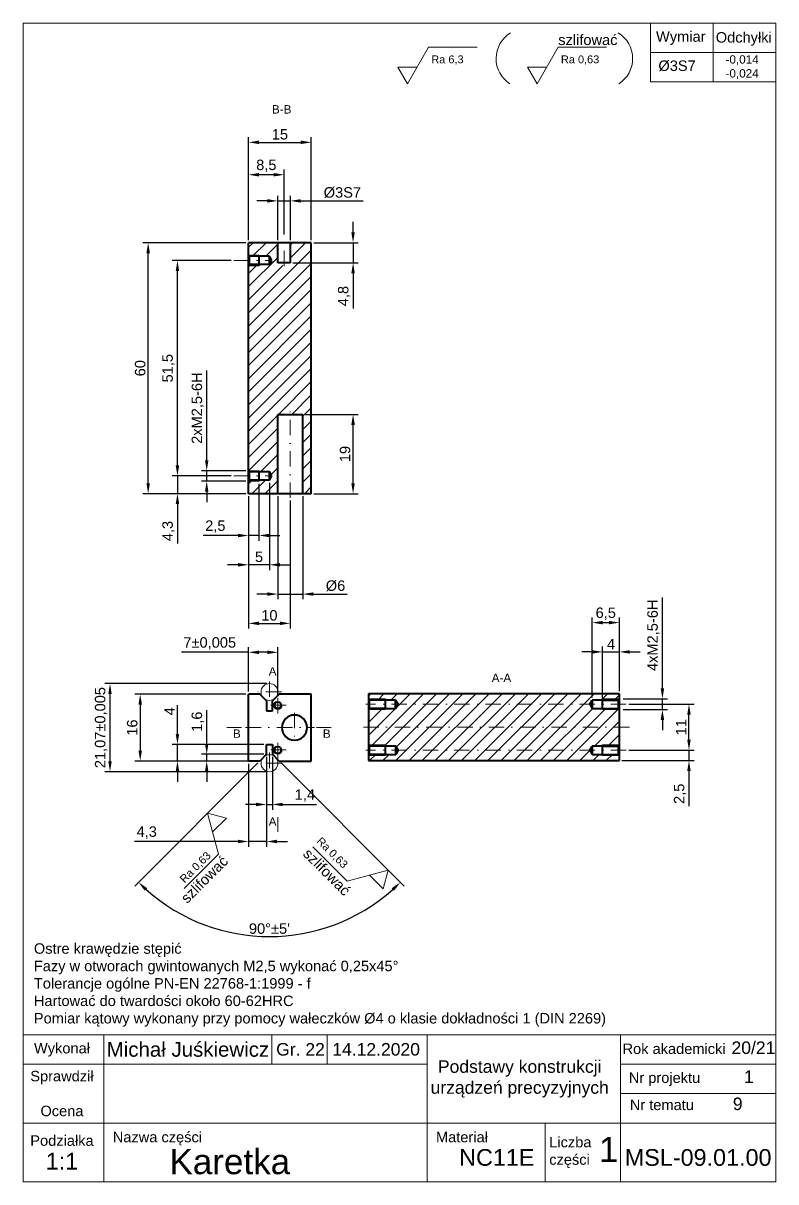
# Model space of a CAD drawing. Header units: millimetres. Extents: x -515 to 1270, y -828 to 914.
# Drawn here: x 290 to 470, y 306.7 to 583.7 of the extents above; entities that cross this region are included whole.
import ezdxf

# ---------------------------------------------------------------- set-up
doc = ezdxf.new("R2010")
doc.units = ezdxf.units.MM
doc.header["$LTSCALE"] = 3
doc.linetypes.add('DASHDOT', pattern=[2.4649, 1.23245, -0.616225, 0, -0.616225])
for name, color, linetype, lineweight in [('cienkie', 7, 'Continuous', 9), ('gwint', 212, 'Continuous', 13), ('kontur', 7, 'Continuous', 20), ('kontury', 7, 'Continuous', 40), ('kreskowanie', 5, 'Continuous', 13), ('opis', 3, 'Continuous', 20), ('opisy', 3, 'Continuous', 15), ('osie', 1, 'DASHDOT', 18), ('wymiary', 3, 'Continuous', 18)]:
    doc.layers.add(name, color=color, linetype=linetype, lineweight=lineweight)
doc.styles.get("Standard").update_dxf_attribs({"font": 'arial.ttf'})
doc.dimstyles.new('ISO-25', dxfattribs={"dimtxt": 2.5, "dimasz": 2.5, "dimexe": 1.25, "dimexo": 0.625, "dimtad": 1, "dimtxsty": 'Standard', "dimcen": 2.5, "dimadec": 0, "dimazin": 0, "dimtfac": 1, "dimtmove": 0, "dimatfit": 3, "dimfxl": 1, "dimarcsym": 0})

# ---------------------------------------------------------------- blocks, each defined once
blk = doc.blocks.new('*D30')
at = {"layer": 'Defpoints', "color": 0, "transparency": 16777216}
for p in [(310.74, 425.83), (348.87, 425.83), (348.87, 404.76)]:
    blk.add_point(p, dxfattribs=at)
at = {"layer": 'opis', "color": 0, "lineweight": -2, "transparency": 16777216}
for p, q in [((348.24, 425.83), (309.49, 425.83)), ((310.74, 407.26), (310.74, 423.33)), ((348.24, 404.76), (309.49, 404.76))]:
    blk.add_line(p, q, dxfattribs=at)
at = {"layer": 'opis', "color": 0, "transparency": 16777216}
for points in [[(310.32, 423.33), (311.15, 423.33), (310.74, 425.83)], [(310.32, 407.26), (311.15, 407.26), (310.74, 404.76)]]:
    blk.add_solid(points, dxfattribs=at)
at = {"layer": 'opis', "color": 0, "transparency": 16777216, "insert": (308.61, 415.3), "char_height": 2.5, "attachment_point": 5, "rotation": 90}
blk.add_mtext('21,07%%p0,005', dxfattribs=at)
blk = doc.blocks.new('*D31')
at = {"layer": 'Defpoints', "color": 0, "transparency": 16777216}
for p in [(343.87, 423.3), (317.96, 407.3), (343.87, 407.3)]:
    blk.add_point(p, dxfattribs=at)
at = {"layer": 'opis', "color": 0, "lineweight": -2, "transparency": 16777216}
for p, q in [((343.24, 423.3), (316.71, 423.3)), ((317.96, 420.8), (317.96, 409.8)), ((343.24, 407.3), (316.71, 407.3))]:
    blk.add_line(p, q, dxfattribs=at)
at = {"layer": 'opis', "color": 0, "transparency": 16777216}
for points in [[(317.55, 420.8), (318.38, 420.8), (317.96, 423.3)], [(317.55, 409.8), (318.38, 409.8), (317.96, 407.3)]]:
    blk.add_solid(points, dxfattribs=at)
at = {"layer": 'opis', "color": 0, "transparency": 16777216, "insert": (316.06, 415.3), "char_height": 2.5, "attachment_point": 5, "rotation": 90}
blk.add_mtext('16', dxfattribs=at)
blk = doc.blocks.new('*D32')
at = {"layer": 'Defpoints', "color": 0, "transparency": 16777216}
for p in [(348.17, 408.93), (349.57, 408.93), (349.57, 396.93)]:
    blk.add_point(p, dxfattribs=at)
at = {"layer": 'opis', "color": 0, "lineweight": -2, "transparency": 16777216}
for p, q in [((348.17, 408.3), (348.17, 395.68)), ((349.57, 408.3), (349.57, 395.68)), ((345.67, 396.93), (343.17, 396.93)), ((348.17, 396.93), (349.57, 396.93)), ((352.07, 396.93), (360.12, 396.93))]:
    blk.add_line(p, q, dxfattribs=at)
at = {"layer": 'opis', "color": 0, "transparency": 16777216}
for points in [[(345.67, 397.34), (345.67, 396.51), (348.17, 396.93)], [(352.07, 397.34), (352.07, 396.51), (349.57, 396.93)]]:
    blk.add_solid(points, dxfattribs=at)
at = {"layer": 'opis', "color": 0, "transparency": 16777216, "insert": (357.34, 399.05), "char_height": 2.5, "attachment_point": 5}
blk.add_mtext('1,4', dxfattribs=at)
blk = doc.blocks.new('*D33')
at = {"layer": 'Defpoints', "color": 0, "transparency": 16777216}
for p in [(343.87, 407.3), (348.17, 408.93), (348.17, 388.07)]:
    blk.add_point(p, dxfattribs=at)
at = {"layer": 'opis', "color": 0, "lineweight": -2, "transparency": 16777216}
for p, q in [((348.17, 408.3), (348.17, 386.82)), ((343.87, 406.67), (343.87, 386.82)), ((341.37, 388.07), (316.57, 388.07)), ((348.17, 388.07), (343.87, 388.07)), ((350.67, 388.07), (353.17, 388.07))]:
    blk.add_line(p, q, dxfattribs=at)
at = {"layer": 'opis', "color": 0, "transparency": 16777216}
for points in [[(341.37, 388.49), (341.37, 387.66), (343.87, 388.07)], [(350.67, 388.49), (350.67, 387.66), (348.17, 388.07)]]:
    blk.add_solid(points, dxfattribs=at)
at = {"layer": 'opis', "color": 0, "transparency": 16777216, "insert": (319.52, 390.2), "char_height": 2.5, "attachment_point": 5}
blk.add_mtext('4,3', dxfattribs=at)
blk = doc.blocks.new('*D34')
at = {"layer": 'Defpoints', "color": 0, "transparency": 16777216}
for p in [(343.87, 433.3), (343.87, 423.3), (350.87, 422.65)]:
    blk.add_point(p, dxfattribs=at)
at = {"layer": 'opis', "color": 0, "lineweight": -2, "transparency": 16777216}
for p, q in [((343.87, 433.3), (327.82, 433.3)), ((343.87, 423.92), (343.87, 434.55)), ((348.37, 433.3), (346.37, 433.3)), ((350.87, 423.27), (350.87, 434.55))]:
    blk.add_line(p, q, dxfattribs=at)
at = {"layer": 'opis', "color": 0, "transparency": 16777216}
for points in [[(346.37, 433.71), (346.37, 432.88), (343.87, 433.3)], [(348.37, 433.71), (348.37, 432.88), (350.87, 433.3)]]:
    blk.add_solid(points, dxfattribs=at)
at = {"layer": 'opis', "color": 0, "transparency": 16777216, "insert": (334.59, 435.43), "char_height": 2.5, "attachment_point": 5}
blk.add_mtext('7%%p0,005', dxfattribs=at)
blk = doc.blocks.new('*D35')
at = {"layer": 'Defpoints', "color": 0, "transparency": 16777216}
for p in [(434.2, 420.9), (449.2, 420.9), (434.2, 409.9)]:
    blk.add_point(p, dxfattribs=at)
at = {"layer": 'opis', "color": 0, "lineweight": -2, "transparency": 16777216}
for p, q in [((434.82, 420.9), (450.45, 420.9)), ((449.2, 412.4), (449.2, 418.4)), ((434.82, 409.9), (450.45, 409.9))]:
    blk.add_line(p, q, dxfattribs=at)
at = {"layer": 'opis', "color": 0, "transparency": 16777216}
for points in [[(448.78, 418.4), (449.61, 418.4), (449.2, 420.9)], [(448.78, 412.4), (449.61, 412.4), (449.2, 409.9)]]:
    blk.add_solid(points, dxfattribs=at)
at = {"layer": 'opis', "color": 0, "transparency": 16777216, "insert": (447.32, 415.4), "char_height": 2.5, "attachment_point": 5, "rotation": 90}
blk.add_mtext('11', dxfattribs=at)
blk = doc.blocks.new('*D36')
at = {"layer": 'Defpoints', "color": 0, "transparency": 16777216}
for p in [(333.87, 476.72), (343.87, 476.72), (343.87, 474.22)]:
    blk.add_point(p, dxfattribs=at)
at = {"layer": 'opis', "color": 0, "lineweight": -2, "transparency": 16777216}
for p, q in [((333.87, 479.22), (333.87, 500.64)), ((343.24, 476.72), (332.62, 476.72)), ((333.87, 474.22), (333.87, 476.72)), ((343.24, 474.22), (332.62, 474.22)), ((333.87, 471.72), (333.87, 469.22))]:
    blk.add_line(p, q, dxfattribs=at)
at = {"layer": 'opis', "color": 0, "transparency": 16777216}
for points in [[(333.45, 479.22), (334.28, 479.22), (333.87, 476.72)], [(333.45, 471.72), (334.28, 471.72), (333.87, 474.22)]]:
    blk.add_solid(points, dxfattribs=at)
at = {"layer": 'opis', "color": 0, "transparency": 16777216, "insert": (331.74, 491.67), "char_height": 2.5, "attachment_point": 5, "rotation": 90}
blk.add_mtext('2xM2,5-6H', dxfattribs=at)
blk = doc.blocks.new('*D37')
at = {"layer": 'Defpoints', "color": 0, "transparency": 16777216}
for p in [(326.87, 526.97), (340.35, 526.97), (340.35, 475.47)]:
    blk.add_point(p, dxfattribs=at)
at = {"layer": 'opis', "color": 0, "lineweight": -2, "transparency": 16777216}
for p, q in [((339.72, 526.97), (325.62, 526.97)), ((326.87, 477.97), (326.87, 524.47)), ((339.72, 475.47), (325.62, 475.47))]:
    blk.add_line(p, q, dxfattribs=at)
at = {"layer": 'opis', "color": 0, "transparency": 16777216}
for points in [[(326.45, 524.47), (327.28, 524.47), (326.87, 526.97)], [(326.45, 477.97), (327.28, 477.97), (326.87, 475.47)]]:
    blk.add_solid(points, dxfattribs=at)
at = {"layer": 'opis', "color": 0, "transparency": 16777216, "insert": (324.74, 501.22), "char_height": 2.5, "attachment_point": 5, "rotation": 90}
blk.add_mtext('51,5', dxfattribs=at)
blk = doc.blocks.new('*D38')
at = {"layer": 'Defpoints', "color": 0, "transparency": 16777216}
for p in [(358.87, 555.22), (343.87, 531.22), (358.87, 531.22)]:
    blk.add_point(p, dxfattribs=at)
at = {"layer": 'opis', "color": 0, "lineweight": -2, "transparency": 16777216}
for p, q in [((343.87, 531.85), (343.87, 556.47)), ((346.37, 555.22), (356.37, 555.22)), ((358.87, 531.85), (358.87, 556.47))]:
    blk.add_line(p, q, dxfattribs=at)
at = {"layer": 'opis', "color": 0, "transparency": 16777216}
for points in [[(346.37, 555.64), (346.37, 554.81), (343.87, 555.22)], [(356.37, 555.64), (356.37, 554.81), (358.87, 555.22)]]:
    blk.add_solid(points, dxfattribs=at)
at = {"layer": 'opis', "color": 0, "transparency": 16777216, "insert": (351.37, 557.13), "char_height": 2.5, "attachment_point": 5}
blk.add_mtext('15', dxfattribs=at)
blk = doc.blocks.new('*D39')
at = {"layer": 'Defpoints', "color": 0, "transparency": 16777216}
for p in [(358.87, 531.22), (368.87, 531.22), (353.87, 526.42)]:
    blk.add_point(p, dxfattribs=at)
at = {"layer": 'opis', "color": 0, "lineweight": -2, "transparency": 16777216}
for p, q in [((368.87, 533.72), (368.87, 536.22)), ((359.49, 531.22), (370.12, 531.22)), ((368.87, 531.22), (368.87, 526.42)), ((354.49, 526.42), (370.12, 526.42)), ((368.87, 523.92), (368.87, 515.52))]:
    blk.add_line(p, q, dxfattribs=at)
at = {"layer": 'opis', "color": 0, "transparency": 16777216}
for points in [[(368.45, 533.72), (369.28, 533.72), (368.87, 531.22)], [(368.45, 523.92), (369.28, 523.92), (368.87, 526.42)]]:
    blk.add_solid(points, dxfattribs=at)
at = {"layer": 'opis', "color": 0, "transparency": 16777216, "insert": (366.74, 518.47), "char_height": 2.5, "attachment_point": 5, "rotation": 90}
blk.add_mtext('4,8', dxfattribs=at)
blk = doc.blocks.new('*D40')
at = {"layer": 'Defpoints', "color": 0, "transparency": 16777216}
for p in [(432.85, 422.15), (432.85, 419.65), (442.85, 419.65)]:
    blk.add_point(p, dxfattribs=at)
at = {"layer": 'opis', "color": 0, "lineweight": -2, "transparency": 16777216}
for p, q in [((442.85, 424.65), (442.85, 446.37)), ((433.47, 422.15), (444.1, 422.15)), ((442.85, 419.65), (442.85, 422.15)), ((433.47, 419.65), (444.1, 419.65)), ((442.85, 417.15), (442.85, 414.65))]:
    blk.add_line(p, q, dxfattribs=at)
at = {"layer": 'opis', "color": 0, "transparency": 16777216}
for points in [[(442.43, 424.65), (443.26, 424.65), (442.85, 422.15)], [(442.43, 417.15), (443.26, 417.15), (442.85, 419.65)]]:
    blk.add_solid(points, dxfattribs=at)
at = {"layer": 'opis', "color": 0, "transparency": 16777216, "insert": (440.72, 437.37), "char_height": 2.5, "attachment_point": 5, "rotation": 90}
blk.add_mtext('4xM2,5-6H', dxfattribs=at)
blk = doc.blocks.new('*D72')
at = {"layer": 'Defpoints', "color": 0, "transparency": 16777216}
for p in [(353.87, 541.22), (350.87, 531.22), (353.87, 531.22)]:
    blk.add_point(p, dxfattribs=at)
at = {"layer": 'opisy', "color": 0, "lineweight": -2, "transparency": 16777216}
for p, q in [((348.37, 541.22), (345.87, 541.22)), ((350.87, 531.85), (350.87, 542.47)), ((350.87, 541.22), (353.87, 541.22)), ((353.87, 531.85), (353.87, 542.47)), ((356.37, 541.22), (371.25, 541.22))]:
    blk.add_line(p, q, dxfattribs=at)
at = {"layer": 'opisy', "color": 0, "transparency": 16777216}
for points in [[(348.37, 541.64), (348.37, 540.81), (350.87, 541.22)], [(356.37, 541.64), (356.37, 540.81), (353.87, 541.22)]]:
    blk.add_solid(points, dxfattribs=at)
at = {"layer": 'opisy', "color": 0, "transparency": 16777216, "insert": (366.31, 543.2), "char_height": 2.5, "attachment_point": 5}
blk.add_mtext('%%c3S7', dxfattribs=at)
blk = doc.blocks.new('*D73')
at = {"layer": 'Defpoints', "color": 0, "transparency": 16777216}
for p in [(343.87, 547.47), (352.37, 532.55), (343.87, 531.22)]:
    blk.add_point(p, dxfattribs=at)
at = {"layer": 'opisy', "color": 0, "lineweight": -2, "transparency": 16777216}
for p, q in [((343.87, 531.85), (343.87, 548.72)), ((352.37, 533.17), (352.37, 548.72)), ((349.87, 547.47), (346.37, 547.47))]:
    blk.add_line(p, q, dxfattribs=at)
at = {"layer": 'opisy', "color": 0, "transparency": 16777216}
for points in [[(346.37, 547.89), (346.37, 547.06), (343.87, 547.47)], [(349.87, 547.89), (349.87, 547.06), (352.37, 547.47)]]:
    blk.add_solid(points, dxfattribs=at)
at = {"layer": 'opisy', "color": 0, "transparency": 16777216, "insert": (348.12, 549.6), "char_height": 2.5, "attachment_point": 5}
blk.add_mtext('8,5', dxfattribs=at)
blk = doc.blocks.new('*D74')
at = {"layer": 'Defpoints', "color": 0, "transparency": 16777216}
for p in [(350.87, 471.24), (356.87, 471.22), (356.87, 447.22)]:
    blk.add_point(p, dxfattribs=at)
at = {"layer": 'opisy', "color": 0, "lineweight": -2, "transparency": 16777216}
for p, q in [((350.87, 470.62), (350.87, 445.97)), ((356.87, 470.6), (356.87, 445.97)), ((348.37, 447.22), (345.87, 447.22)), ((350.87, 447.22), (356.87, 447.22)), ((359.37, 447.22), (367.47, 447.22))]:
    blk.add_line(p, q, dxfattribs=at)
at = {"layer": 'opisy', "color": 0, "transparency": 16777216}
for points in [[(348.37, 447.64), (348.37, 446.81), (350.87, 447.22)], [(359.37, 447.64), (359.37, 446.81), (356.87, 447.22)]]:
    blk.add_solid(points, dxfattribs=at)
at = {"layer": 'opisy', "color": 0, "transparency": 16777216, "insert": (364.67, 449.2), "char_height": 2.5, "attachment_point": 5}
blk.add_mtext('%%c6', dxfattribs=at)
blk = doc.blocks.new('*D75')
at = {"layer": 'Defpoints', "color": 0, "transparency": 16777216}
for p in [(343.87, 471.22), (353.86, 470.2), (353.86, 440.22)]:
    blk.add_point(p, dxfattribs=at)
at = {"layer": 'opisy', "color": 0, "lineweight": -2, "transparency": 16777216}
for p, q in [((343.87, 470.6), (343.87, 438.97)), ((353.86, 469.58), (353.86, 438.97)), ((346.37, 440.22), (351.36, 440.22))]:
    blk.add_line(p, q, dxfattribs=at)
at = {"layer": 'opisy', "color": 0, "transparency": 16777216}
for points in [[(346.37, 440.64), (346.37, 439.81), (343.87, 440.22)], [(351.36, 440.64), (351.36, 439.81), (353.86, 440.22)]]:
    blk.add_solid(points, dxfattribs=at)
at = {"layer": 'opisy', "color": 0, "transparency": 16777216, "insert": (348.86, 442.13), "char_height": 2.5, "attachment_point": 5}
blk.add_mtext('10', dxfattribs=at)
blk = doc.blocks.new('*D76')
at = {"layer": 'Defpoints', "color": 0, "transparency": 16777216}
for p in [(356.86, 490.18), (368.87, 490.18), (358.87, 471.22)]:
    blk.add_point(p, dxfattribs=at)
at = {"layer": 'opisy', "color": 0, "lineweight": -2, "transparency": 16777216}
for p, q in [((357.49, 490.18), (370.12, 490.18)), ((368.87, 473.72), (368.87, 487.68)), ((359.49, 471.22), (370.12, 471.22))]:
    blk.add_line(p, q, dxfattribs=at)
at = {"layer": 'opisy', "color": 0, "transparency": 16777216}
for points in [[(368.45, 487.68), (369.28, 487.68), (368.87, 490.18)], [(368.45, 473.72), (369.28, 473.72), (368.87, 471.22)]]:
    blk.add_solid(points, dxfattribs=at)
at = {"layer": 'opisy', "color": 0, "transparency": 16777216, "insert": (366.96, 480.7), "char_height": 2.5, "attachment_point": 5, "rotation": 90}
blk.add_mtext('19', dxfattribs=at)
blk = doc.blocks.new('*D77')
at = {"layer": 'Defpoints', "color": 0, "transparency": 16777216}
for p in [(326.87, 475.47), (340.35, 475.47), (343.87, 471.22)]:
    blk.add_point(p, dxfattribs=at)
at = {"layer": 'opisy', "color": 0, "lineweight": -2, "transparency": 16777216}
for p, q in [((326.87, 477.97), (326.87, 480.47)), ((339.72, 475.47), (325.62, 475.47)), ((326.87, 475.47), (326.87, 471.22)), ((343.24, 471.22), (325.62, 471.22)), ((326.87, 468.72), (326.87, 459.34))]:
    blk.add_line(p, q, dxfattribs=at)
at = {"layer": 'opisy', "color": 0, "transparency": 16777216}
for points in [[(326.45, 477.97), (327.28, 477.97), (326.87, 475.47)], [(326.45, 468.72), (327.28, 468.72), (326.87, 471.22)]]:
    blk.add_solid(points, dxfattribs=at)
at = {"layer": 'opisy', "color": 0, "transparency": 16777216, "insert": (324.74, 462.29), "char_height": 2.5, "attachment_point": 5, "rotation": 90}
blk.add_mtext('4,3', dxfattribs=at)
blk = doc.blocks.new('*D78')
at = {"layer": 'Defpoints', "color": 0, "transparency": 16777216}
for p in [(319.87, 531.22), (343.87, 531.22), (343.87, 471.22)]:
    blk.add_point(p, dxfattribs=at)
at = {"layer": 'opis', "color": 0, "lineweight": -2, "transparency": 16777216}
for p, q in [((343.24, 531.22), (318.62, 531.22)), ((319.87, 473.72), (319.87, 528.72)), ((343.24, 471.22), (318.62, 471.22))]:
    blk.add_line(p, q, dxfattribs=at)
at = {"layer": 'opis', "color": 0, "transparency": 16777216}
for points in [[(319.45, 528.72), (320.28, 528.72), (319.87, 531.22)], [(319.45, 473.72), (320.28, 473.72), (319.87, 471.22)]]:
    blk.add_solid(points, dxfattribs=at)
at = {"layer": 'opis', "color": 0, "transparency": 16777216, "insert": (317.96, 501.22), "char_height": 2.5, "attachment_point": 5, "rotation": 90}
blk.add_mtext('60', dxfattribs=at)
blk = doc.blocks.new('*D85')
at = {"layer": 'Defpoints', "color": 0, "transparency": 16777216}
for p in [(348.87, 474.47), (343.87, 471.22), (343.87, 454.22)]:
    blk.add_point(p, dxfattribs=at)
at = {"layer": 'opisy', "color": 0, "lineweight": -2, "transparency": 16777216}
for p, q in [((348.87, 473.85), (348.87, 452.97)), ((343.87, 470.6), (343.87, 452.97)), ((341.37, 454.22), (338.87, 454.22)), ((348.87, 454.22), (343.87, 454.22)), ((351.37, 454.22), (353.87, 454.22))]:
    blk.add_line(p, q, dxfattribs=at)
at = {"layer": 'opisy', "color": 0, "transparency": 16777216}
for points in [[(341.37, 454.64), (341.37, 453.81), (343.87, 454.22)], [(351.37, 454.64), (351.37, 453.81), (348.87, 454.22)]]:
    blk.add_solid(points, dxfattribs=at)
at = {"layer": 'opisy', "color": 0, "transparency": 16777216, "insert": (346.37, 456.12), "char_height": 2.5, "attachment_point": 5}
blk.add_mtext('5', dxfattribs=at)
blk = doc.blocks.new('*D86')
at = {"layer": 'Defpoints', "color": 0, "transparency": 16777216}
for p in [(346.37, 474.22), (343.87, 471.22), (343.87, 461.22)]:
    blk.add_point(p, dxfattribs=at)
at = {"layer": 'opisy', "color": 0, "lineweight": -2, "transparency": 16777216}
for p, q in [((346.37, 473.6), (346.37, 459.97)), ((343.87, 470.6), (343.87, 459.97)), ((341.37, 461.22), (333, 461.22)), ((346.37, 461.22), (343.87, 461.22)), ((348.87, 461.22), (351.37, 461.22))]:
    blk.add_line(p, q, dxfattribs=at)
at = {"layer": 'opisy', "color": 0, "transparency": 16777216}
for points in [[(341.37, 461.64), (341.37, 460.81), (343.87, 461.22)], [(348.87, 461.64), (348.87, 460.81), (346.37, 461.22)]]:
    blk.add_solid(points, dxfattribs=at)
at = {"layer": 'opisy', "color": 0, "transparency": 16777216, "insert": (335.93, 463.35), "char_height": 2.5, "attachment_point": 5}
blk.add_mtext('2,5', dxfattribs=at)
blk = doc.blocks.new('*D87')
at = {"layer": 'Defpoints', "color": 0, "transparency": 16777216}
for p in [(432.55, 440.4), (426.05, 421.9), (432.55, 423.4)]:
    blk.add_point(p, dxfattribs=at)
at = {"layer": 'opisy', "color": 0, "lineweight": -2, "transparency": 16777216}
for p, q in [((426.05, 422.52), (426.05, 441.65)), ((432.55, 424.02), (432.55, 441.65)), ((428.55, 440.4), (430.05, 440.4))]:
    blk.add_line(p, q, dxfattribs=at)
at = {"layer": 'opisy', "color": 0, "transparency": 16777216}
for points in [[(428.55, 440.81), (428.55, 439.98), (426.05, 440.4)], [(430.05, 440.81), (430.05, 439.98), (432.55, 440.4)]]:
    blk.add_solid(points, dxfattribs=at)
at = {"layer": 'opisy', "color": 0, "transparency": 16777216, "insert": (429.3, 442.53), "char_height": 2.5, "attachment_point": 5}
blk.add_mtext('6,5', dxfattribs=at)
blk = doc.blocks.new('*D88')
at = {"layer": 'Defpoints', "color": 0, "transparency": 16777216}
for p in [(432.55, 433.4), (428.55, 421.75), (432.55, 423.4)]:
    blk.add_point(p, dxfattribs=at)
at = {"layer": 'opisy', "color": 0, "lineweight": -2, "transparency": 16777216}
for p, q in [((426.05, 433.4), (423.55, 433.4)), ((428.55, 422.37), (428.55, 434.65)), ((428.55, 433.4), (432.55, 433.4)), ((432.55, 424.02), (432.55, 434.65)), ((435.05, 433.4), (437.55, 433.4))]:
    blk.add_line(p, q, dxfattribs=at)
at = {"layer": 'opisy', "color": 0, "transparency": 16777216}
for points in [[(426.05, 433.81), (426.05, 432.98), (428.55, 433.4)], [(435.05, 433.81), (435.05, 432.98), (432.55, 433.4)]]:
    blk.add_solid(points, dxfattribs=at)
at = {"layer": 'opisy', "color": 0, "transparency": 16777216, "insert": (430.55, 435.27), "char_height": 2.5, "attachment_point": 5}
blk.add_mtext('4', dxfattribs=at)
blk = doc.blocks.new('*D92')
at = {"layer": 'Defpoints', "color": 0, "transparency": 16777216}
for p in [(348.17, 411.3), (326.87, 407.3), (343.87, 407.3)]:
    blk.add_point(p, dxfattribs=at)
at = {"layer": 'opisy', "color": 0, "lineweight": -2, "transparency": 16777216}
for p, q in [((326.87, 413.8), (326.87, 420.69)), ((347.54, 411.3), (325.62, 411.3)), ((326.87, 407.3), (326.87, 411.3)), ((343.24, 407.3), (325.62, 407.3)), ((326.87, 404.8), (326.87, 402.3))]:
    blk.add_line(p, q, dxfattribs=at)
at = {"layer": 'opisy', "color": 0, "transparency": 16777216}
for points in [[(326.45, 413.8), (327.28, 413.8), (326.87, 411.3)], [(326.45, 404.8), (327.28, 404.8), (326.87, 407.3)]]:
    blk.add_solid(points, dxfattribs=at)
at = {"layer": 'opisy', "color": 0, "transparency": 16777216, "insert": (324.99, 419.2), "char_height": 2.5, "attachment_point": 5, "rotation": 90}
blk.add_mtext('4', dxfattribs=at)
blk = doc.blocks.new('*D93')
at = {"layer": 'Defpoints', "color": 0, "transparency": 16777216}
for p in [(346.54, 407.3), (348.17, 408.93), (349.57, 408.93), (351.19, 407.3), (337.4, 366.85)]:
    blk.add_point(p, dxfattribs=at)
at = {"layer": 'opisy', "color": 0, "lineweight": -2, "transparency": 16777216}
for p, q in [((346.09, 406.86), (316.67, 377.43)), ((351.64, 406.86), (381.06, 377.43))]:
    blk.add_line(p, q, dxfattribs=at)
blk.add_arc((348.87, 409.63), 44.29, 228.2348, 311.7652, dxfattribs=at)
at = {"layer": 'opisy', "color": 0, "transparency": 16777216}
for points in [[(319.08, 376.29), (319.65, 376.9), (317.55, 378.31)], [(378.08, 376.9), (378.65, 376.29), (380.18, 378.31)]]:
    blk.add_solid(points, dxfattribs=at)
at = {"layer": 'opisy', "color": 0, "transparency": 16777216, "insert": (348.87, 367.24), "char_height": 2.5, "attachment_point": 5}
blk.add_mtext("90°%%p5'", dxfattribs=at)
blk = doc.blocks.new('*D112')
at = {"layer": 'Defpoints', "color": 0, "transparency": 16777216}
for p in [(432.55, 407.4), (434.2, 409.9), (449.2, 409.9)]:
    blk.add_point(p, dxfattribs=at)
at = {"layer": 'opis', "color": 0, "lineweight": -2, "transparency": 16777216}
for p, q in [((449.2, 412.4), (449.2, 414.9)), ((433.17, 407.4), (450.45, 407.4)), ((434.82, 409.9), (450.45, 409.9)), ((449.2, 409.9), (449.2, 407.4)), ((449.2, 404.9), (449.2, 396.53))]:
    blk.add_line(p, q, dxfattribs=at)
at = {"layer": 'opis', "color": 0, "transparency": 16777216}
for points in [[(448.78, 412.4), (449.61, 412.4), (449.2, 409.9)], [(448.78, 404.9), (449.61, 404.9), (449.2, 407.4)]]:
    blk.add_solid(points, dxfattribs=at)
at = {"layer": 'opis', "color": 0, "transparency": 16777216, "insert": (447.07, 399.47), "char_height": 2.5, "attachment_point": 5, "rotation": 90}
blk.add_mtext('2,5', dxfattribs=at)
blk = doc.blocks.new('*D125')
at = {"layer": 'Defpoints', "color": 0, "transparency": 16777216}
for p in [(333.87, 408.93), (346.54, 407.3), (348.17, 408.93)]:
    blk.add_point(p, dxfattribs=at)
at = {"layer": 'opisy', "color": 0, "lineweight": -2, "transparency": 16777216}
for p, q in [((333.87, 411.43), (333.87, 419.49)), ((347.54, 408.93), (332.62, 408.93)), ((345.91, 407.3), (332.62, 407.3)), ((333.87, 407.3), (333.87, 408.93)), ((333.87, 404.8), (333.87, 402.3))]:
    blk.add_line(p, q, dxfattribs=at)
at = {"layer": 'opisy', "color": 0, "transparency": 16777216}
for points in [[(333.45, 411.43), (334.28, 411.43), (333.87, 408.93)], [(333.45, 404.8), (334.28, 404.8), (333.87, 407.3)]]:
    blk.add_solid(points, dxfattribs=at)
at = {"layer": 'opisy', "color": 0, "transparency": 16777216, "insert": (331.74, 416.71), "char_height": 2.5, "attachment_point": 5, "rotation": 90}
blk.add_mtext('1,6', dxfattribs=at)

msp = doc.modelspace()

# ---------------------------------------------------------------- hatches: boundary and pattern name
at = {"layer": 'kreskowanie'}
h = msp.add_hatch(dxfattribs=at)
h.set_pattern_fill('ANSI31', color=5, scale=0.7)
h.set_pattern_definition([(45, (63.756, 17.4524), (-1.571545, 1.571545), [])])
h.paths.add_polyline_path([(358.865, 531.225), (353.865, 531.225), (353.865, 526.425), (352.365, 525.559), (350.865, 526.425), (350.865, 531.225), (347.865, 531.225), (343.865, 531.225), (343.865, 528.225), (344.115, 527.975), (346.865, 527.975), (348.865, 527.975), (349.443, 526.975), (348.865, 525.975), (346.865, 525.975), (344.115, 525.975), (343.865, 525.725), (343.865, 521.475), (343.865, 477.975), (343.865, 476.725), (344.115, 476.475), (346.865, 476.475), (348.865, 476.475), (349.443, 475.475), (348.865, 474.475), (346.865, 474.475), (344.115, 474.475), (343.865, 474.225), (343.865, 471.225), (350.865, 471.225), (350.865, 490.185), (356.865, 490.185), (356.865, 471.225), (358.865, 471.225)])
h = msp.add_hatch(dxfattribs=at)
h.set_pattern_fill('ANSI31', color=5, scale=0.7)
h.set_pattern_definition([(45, (46.6636, 24.661), (-1.571545, 1.571545), [])])
h.paths.add_polyline_path([(432.547, 419.648), (432.297, 419.898), (428.547, 419.898), (426.047, 419.898), (425.47, 420.898), (426.047, 421.898), (428.547, 421.898), (432.297, 421.898), (432.547, 422.148), (432.547, 423.398), (372.547, 423.398), (372.547, 422.148), (372.797, 421.898), (376.547, 421.898), (379.047, 421.898), (379.624, 420.898), (379.047, 419.898), (376.547, 419.898), (372.797, 419.898), (372.547, 419.648), (372.564, 411.148), (372.814, 410.898), (376.547, 410.898), (379.064, 410.898), (379.642, 409.898), (379.064, 408.898), (376.466, 408.898), (372.814, 408.898), (372.564, 408.648), (372.547, 407.398), (432.547, 407.398), (432.547, 408.648), (432.297, 408.898), (428.466, 408.898), (426.047, 408.898), (425.47, 409.898), (426.047, 410.898), (428.547, 410.898), (432.297, 410.898), (432.547, 411.148)])

# ---------------------------------------------------------------- linework, layer by layer
at = {"layer": 'cienkie', "lineweight": 5}
for p, q in [((309.29, 341.857), (309.29, 306.708)), ((349.461, 341.857), (349.461, 334.827)), ((362.691, 341.857), (362.691, 334.827)), ((386.588, 341.857), (386.588, 320.768)), ((432.844, 306.708), (432.844, 341.857)), ((386.588, 334.827), (289.971, 334.827)), ((469.971, 334.827), (432.844, 334.827)), ((469.971, 327.798), (432.844, 327.798)), ((469.971, 320.768), (289.971, 320.768)), ((414.78, 306.708), (414.78, 320.768)), ((289.971, 306.708), (469.971, 306.708))]:
    msp.add_line(p, q, dxfattribs=at)
at = {"layer": 'gwint'}
for p, q in [((343.865, 528.225), (346.365, 528.225)), ((343.865, 525.725), (346.365, 525.725)), ((343.865, 476.725), (346.365, 476.725)), ((343.865, 474.225), (346.365, 474.225)), ((372.547, 422.148), (376.547, 422.148)), ((432.547, 422.148), (428.547, 422.148)), ((372.547, 419.648), (376.547, 419.648)), ((432.547, 419.648), (428.547, 419.648)), ((372.564, 411.148), (376.564, 411.148)), ((432.547, 411.148), (428.547, 411.148)), ((372.564, 408.648), (376.564, 408.648)), ((432.547, 408.648), (428.547, 408.648))]:
    msp.add_line(p, q, dxfattribs=at)
for centre in [(350.865, 420.648), (350.865, 409.948)]:
    msp.add_arc(centre, 1, 113.80338, 23.80338, dxfattribs=at)
at = {"layer": 'kontur'}
for p, q in [((469.971, 341.857), (289.971, 341.857)), ((386.588, 320.768), (386.588, 306.708))]:
    msp.add_line(p, q, dxfattribs=at)
msp.add_lwpolyline([(289.971, 306.708), (469.971, 306.708), (469.971, 583.708), (289.971, 583.708)], close=True, dxfattribs=at)
at = {"layer": 'kontury'}
for p, q in [((343.865, 521.475), (343.865, 531.225)), ((350.865, 526.425), (350.865, 531.225)), ((353.865, 526.425), (353.865, 531.225)), ((358.865, 471.225), (358.865, 531.225)), ((344.115, 527.975), (343.865, 528.225)), ((348.865, 527.975), (344.115, 527.975)), ((344.115, 525.975), (344.115, 527.975)), ((346.365, 528.225), (346.365, 525.725)), ((348.865, 525.975), (348.865, 527.975)), ((349.443, 526.975), (348.865, 527.975)), ((348.865, 525.975), (349.443, 526.975)), ((353.865, 526.425), (350.865, 526.425)), ((344.115, 525.975), (343.865, 525.725)), ((348.865, 525.975), (344.115, 525.975)), ((343.865, 477.975), (343.865, 521.475)), ((350.86, 490.185), (356.86, 490.185)), ((350.865, 471.225), (350.865, 490.185)), ((356.865, 471.225), (356.86, 490.185)), ((343.865, 471.225), (343.865, 477.975)), ((343.865, 471.225), (343.865, 477.975)), ((344.115, 476.475), (343.865, 476.725)), ((348.865, 476.475), (344.115, 476.475)), ((344.115, 474.475), (344.115, 476.475)), ((346.365, 476.725), (346.365, 474.225)), ((348.865, 474.475), (348.865, 476.475)), ((349.443, 475.475), (348.865, 476.475)), ((344.115, 474.475), (343.865, 474.225)), ((348.865, 474.475), (344.115, 474.475)), ((348.865, 474.475), (349.443, 475.475)), ((352.815, 471.225), (343.865, 471.225)), ((358.865, 471.225), (352.815, 471.225)), ((343.865, 407.298), (343.865, 423.298)), ((346.537, 423.298), (343.865, 423.298)), ((348.165, 421.67), (348.165, 419.298)), ((349.565, 419.298), (349.565, 421.67)), ((358.865, 423.298), (351.194, 423.298)), ((358.865, 407.298), (358.865, 423.298)), ((432.547, 423.398), (372.547, 423.398)), ((372.547, 423.398), (372.547, 407.398)), ((372.797, 421.898), (372.547, 422.148)), ((376.847, 421.898), (372.797, 421.898)), ((372.797, 419.898), (372.797, 421.898)), ((376.547, 422.148), (376.547, 419.648)), ((379.047, 421.898), (376.847, 421.898)), ((379.047, 419.898), (379.047, 421.898)), ((379.624, 420.898), (379.047, 421.898)), ((425.47, 420.898), (426.047, 421.898)), ((428.247, 421.898), (426.047, 421.898)), ((426.047, 421.898), (426.047, 419.898)), ((428.247, 421.898), (432.297, 421.898)), ((428.547, 419.648), (428.547, 422.148)), ((432.297, 421.898), (432.547, 422.148)), ((432.297, 421.898), (432.297, 419.898)), ((432.547, 407.398), (432.547, 423.398)), ((348.165, 419.298), (349.565, 419.298)), ((372.797, 419.898), (372.547, 419.648)), ((376.847, 419.898), (372.797, 419.898)), ((376.847, 419.898), (379.047, 419.898)), ((379.624, 420.898), (379.047, 419.898)), ((425.47, 420.898), (426.047, 419.898)), ((426.047, 419.898), (428.247, 419.898)), ((428.247, 419.898), (432.297, 419.898)), ((432.297, 419.898), (432.547, 419.648)), ((348.165, 408.926), (348.165, 411.298)), ((348.165, 411.298), (349.565, 411.298)), ((349.565, 411.298), (349.565, 408.926)), ((372.814, 410.898), (372.564, 411.148)), ((376.864, 410.898), (372.814, 410.898)), ((372.814, 408.898), (372.814, 410.898)), ((376.564, 411.148), (376.564, 408.648)), ((379.064, 410.898), (376.864, 410.898)), ((379.064, 408.898), (379.064, 410.898)), ((379.642, 409.898), (379.064, 410.898)), ((425.47, 409.898), (426.047, 410.898)), ((428.247, 410.898), (426.047, 410.898)), ((426.047, 410.898), (426.047, 408.898)), ((428.247, 410.898), (432.297, 410.898)), ((428.547, 408.648), (428.547, 411.148)), ((432.297, 410.898), (432.547, 411.148)), ((432.297, 410.898), (432.297, 408.898)), ((346.537, 407.298), (343.865, 407.298)), ((351.194, 407.298), (358.865, 407.298)), ((372.547, 407.398), (432.547, 407.398)), ((372.814, 408.898), (372.564, 408.648)), ((376.864, 408.898), (372.814, 408.898)), ((376.864, 408.898), (379.064, 408.898)), ((379.642, 409.898), (379.064, 408.898)), ((425.47, 409.898), (426.047, 408.898)), ((426.047, 408.898), (428.247, 408.898)), ((428.247, 408.898), (432.297, 408.898)), ((432.297, 408.898), (432.547, 408.648))]:
    msp.add_line(p, q, dxfattribs=at)
at = {"layer": 'kontury', "lineweight": 5}
msp.add_line((289.971, 306.708), (469.971, 306.708), dxfattribs=at)
at = {"layer": 'kontury'}
for points in [[(347.865, 531.225), (343.865, 531.225)], [(358.865, 531.225), (347.865, 531.225)], [(348.165, 421.67), (346.537, 423.298)], [(351.194, 423.298), (349.565, 421.67)], [(348.165, 408.926), (346.537, 407.298)], [(351.194, 407.298), (349.565, 408.926)]]:
    msp.add_lwpolyline(points, dxfattribs=at)
for centre in [(350.865, 420.648), (350.865, 409.948)]:
    msp.add_circle(centre, 0.8, dxfattribs=at)
for start, end in [(90, 270), (270, 90)]:
    msp.add_arc((354.865, 415.298), 3, start, end, dxfattribs=at)
at = {"layer": 'opis'}
for p, q in [((439.971, 583.708), (439.971, 576.708)), ((454.971, 576.708), (454.971, 583.708)), ((381.879, 569.205), (386.942, 577.973)), ((386.942, 577.973), (398.514, 577.973)), ((412.873, 569.205), (417.935, 577.973)), ((417.935, 577.973), (429.508, 577.973)), ((439.971, 576.708), (469.971, 576.708)), ((439.971, 569.708), (439.971, 576.708)), ((454.971, 569.708), (454.971, 576.708)), ((379.557, 573.227), (381.879, 569.205)), ((379.557, 573.227), (384.201, 573.227)), ((410.551, 573.227), (412.873, 569.205)), ((410.551, 573.227), (415.195, 573.227)), ((454.971, 569.708), (439.971, 569.708)), ((469.971, 569.708), (454.971, 569.708)), ((350.865, 426.295), (350.865, 429.795)), ((338.646, 415.298), (342.146, 415.298)), ((360.153, 415.298), (363.653, 415.298)), ((338.559, 393.63), (334.073, 394.832)), ((334.073, 394.832), (336.693, 385.052)), ((338.559, 393.63), (335.275, 390.346)), ((350.865, 390.385), (350.865, 393.885)), ((336.693, 385.052), (328.51, 376.869)), ((367.466, 378.626), (359.283, 386.809)), ((377.245, 381.246), (367.466, 378.626)), ((376.043, 376.76), (372.76, 380.044)), ((376.043, 376.76), (377.245, 381.246))]:
    msp.add_line(p, q, dxfattribs=at)
for centre in [(348.865, 423.819), (348.865, 406.777)]:
    msp.add_circle(centre, 2.015, dxfattribs=at)
for centre, start, end in [((410.222, 575.249), 121.2633, 237.64115), ((428.575, 575.249), 302.35885, 58.7367)]:
    msp.add_arc(centre, 7.155, start, end, dxfattribs=at)
at = {"layer": 'osie'}
for p, q in [((352.365, 525.617), (352.365, 532.547)), ((340.35, 526.975), (349.369, 526.975)), ((353.86, 470.203), (353.86, 492.153)), ((340.35, 475.475), (349.364, 475.475)), ((351.715, 423.819), (346.016, 423.819)), ((348.865, 426.358), (348.865, 421.225)), ((350.865, 418.648), (350.865, 422.648)), ((352.865, 420.648), (348.865, 420.648)), ((354.865, 418.847), (354.865, 411.599)), ((434.197, 420.898), (371.892, 420.898)), ((343.156, 415.298), (359.633, 415.298)), ((371.332, 415.398), (435.889, 415.398)), ((350.865, 407.948), (350.865, 411.948)), ((352.865, 409.948), (348.865, 409.948)), ((348.865, 409.316), (348.865, 404.182)), ((434.197, 409.898), (371.892, 409.898)), ((351.715, 406.777), (346.016, 406.777))]:
    msp.add_line(p, q, dxfattribs=at)

# ---------------------------------------------------------------- texts
at = {"layer": 'opis'}
for s, width, gutter_width, heights, insert, char_height, attachment_point in [('Wymiar', 13.44442, 12.5, [0], (441.321, 581.768), 2.5, 1), ('Odchyłki', 14.00737, 12.5, [0], (455.605, 581.572), 2.5, 1), ('Ra 6,3', 14.57618, 12.5, [0], (387.582, 575.994), 1.875, 1), ('Ra 0,63', 14.57618, 12.5, [0], (418.576, 575.994), 1.875, 1), ('%%C3S7', 15, 12.5, [0], (441.887, 574.792), 2.5, 1), ('-0,014\\P-0,024', 15, 12.5, [6.73], (457.951, 576.04), 2, 1), ('B-B', 18.46606, 10, [0], (349.465, 564.111), 2, 1), ('A', 4.51038, 10, [0], (350.555, 429.743), 2, 3), ('A-A', 18.46606, 10, [0], (402.027, 428.215), 2, 1), ('B', 4.51038, 10, [0], (340.139, 414.856), 2, 1), ('B', 4.51038, 10, [0], (361.646, 414.856), 2, 1), ('A', 4.51038, 10, [0], (350.555, 393.834), 2, 3), ('\\pxqc;Wykonał', 20.0851, 12.5, [6.933], (299.248, 338.286), 2.5, 5), ('Michał Juśkiewicz', 40.17019, 12.5, [0], (329.376, 338.342), 3.5, 5), ('Rok akademicki', 25.70246, 12.5, [7.222], (433.307, 338.503), 2.5, 4), ('Podstawy konstrukcji urządzeń precyzyjnych', 48.25529, 12.5, [0], (408.716, 331.313), 3, 5), ('\\pxqc;Sprawdził\\P\\POcena', 20.0851, 12.5, [0], (299.248, 327.798), 2.5, 5), ('Podziałka\\P{\\H1.6x;1:1}', 20.0851, 12.5, [0], (299.248, 313.738), 2.5, 5), ('Liczba części', 15.06382, 12.5, [0], (415.78, 313.738), 2.5, 4)]:
    msp.add_mtext_dynamic_manual_height_columns(s, width=width, gutter_width=gutter_width, heights=heights, dxfattribs=dict(at, insert=insert, char_height=char_height, attachment_point=attachment_point))
at = {"layer": 'opis', "attachment_point": 1}
for s, insert, char_height in [('szlifować', (417.935, 580.973), 2.5), ('Gr. 22', (350.476, 339.889), 3), ('14.12.2020', (363.892, 339.889), 3), ('20/21', (459.371, 340.27), 3), ('{\\H0.83333x;Nr projektu      }    1', (434.806, 333.352), 3), ('{\\H0.83333x;Nr tematu}        9', (435.045, 326.86), 3), (' 1', (425.324, 317.445), 6), ('Karetka', (324.941, 314.536), 6), ('NC11E', (394.239, 314.536), 4), ('MSL-09.01.00', (433.844, 314.536), 4)]:
    msp.add_mtext(s, dxfattribs=dict(at, insert=insert, char_height=char_height))
at = {"layer": 'opis', "char_height": 1.875}
for insert, attachment_point, rotation in [((361.334, 389.301), 1, 315), ((328.797, 377.776), 7, 45)]:
    msp.add_mtext_dynamic_manual_height_columns('Ra 0,63', width=14.57618, gutter_width=12.5, heights=[0], dxfattribs=dict(at, insert=insert, attachment_point=attachment_point, rotation=rotation))
at = {"layer": 'opis', "char_height": 2.5, "attachment_point": 1}
for insert, rotation in [((358.474, 386.671), 315), ((327.421, 374.872), 45)]:
    msp.add_mtext('szlifować', dxfattribs=dict(at, insert=insert, rotation=rotation))
at = {"layer": 'opis', "char_height": 2.5, "width": 53.4951, "attachment_point": 1}
for s, insert in [('Nazwa części', (311.397, 318.663)), ('Materiał', (388.694, 318.663))]:
    msp.add_mtext(s, dxfattribs=dict(at, insert=insert))
at = {"layer": 'wymiary', "insert": (291.562, 363.734), "char_height": 2.5, "attachment_point": 1}
msp.add_mtext_dynamic_manual_height_columns(' Ostre krawędzie stępić\\P Fazy w otworach gwintowanych M2,5 wykonać 0,25x45%%D \\P Tolerancje ogólne PN-EN 22768-1:1999 - f\\P Hartować do twardości około 60-62HRC\\P Pomiar kątowy wykonany przy pomocy wałeczków %%C4 o klasie dokładności 1 (DIN 2269)', width=249.01322, gutter_width=10, heights=[0], dxfattribs=at)

# ---------------------------------------------------------------- dimensions: what is measured, and where the dimension line sits
at = {"layer": 'opis'}
dim = msp.add_linear_dim(base=(358.865, 555.225), p1=(343.865, 531.225), p2=(358.865, 531.225), dimstyle='ISO-25', dxfattribs=at)
dim.commit()
dim.dimension.update_dxf_attribs({"geometry": '*D38', "text_midpoint": (351.365, 557.126)})
for base, p1, p2, picture, middle in [((368.865, 531.225), (353.865, 526.425), (358.865, 531.225), '*D39', (368.865, 518.471)), ((317.964, 407.298), (343.865, 423.298), (343.865, 407.298), '*D31', (317.964, 415.298)), ((449.197, 409.898), (432.547, 407.398), (434.197, 409.898), '*D112', (449.197, 399.466))]:
    dim = msp.add_linear_dim(base=base, p1=p1, p2=p2, angle=90, dimstyle='ISO-25', dxfattribs=at)
    dim.commit()
    dim.dimension.update_dxf_attribs({"geometry": picture, "text_midpoint": middle, "dimtype": 160})
for base, p1, p2, picture, middle in [((319.865, 531.225), (343.865, 471.225), (343.865, 531.225), '*D78', (317.964, 501.225)), ((449.197, 420.898), (434.197, 409.898), (434.197, 420.898), '*D35', (447.317, 415.398))]:
    dim = msp.add_linear_dim(base=base, p1=p1, p2=p2, angle=90, dimstyle='ISO-25', dxfattribs=at)
    dim.commit()
    dim.dimension.update_dxf_attribs({"geometry": picture, "text_midpoint": middle})
dim = msp.add_linear_dim(base=(326.865, 526.975), p1=(340.35, 475.475), p2=(340.35, 526.975), angle=90, dimstyle='ISO-25', override={"dimpost": ''}, dxfattribs=at)
dim.commit()
dim.dimension.update_dxf_attribs({"geometry": '*D37', "text_midpoint": (324.738, 501.225)})
for base, p1, p2, override, picture, middle in [((333.865, 476.725), (343.865, 474.225), (343.865, 476.725), {"dimpost": '2xM<>-6H'}, '*D36', (333.865, 491.669)), ((442.847, 419.648), (432.847, 422.148), (432.847, 419.648), {"dimpost": '4xM<>-6H'}, '*D40', (442.847, 437.371)), ((310.738, 425.834), (348.865, 404.762), (348.865, 425.834), {"dimpost": '%%p0,005'}, '*D30', (310.738, 415.298))]:
    dim = msp.add_linear_dim(base=base, p1=p1, p2=p2, angle=90, dimstyle='ISO-25', override=override, dxfattribs=at)
    dim.commit()
    dim.dimension.update_dxf_attribs({"geometry": picture, "text_midpoint": middle, "dimtype": 160})
dim = msp.add_linear_dim(base=(343.865, 433.298), p1=(350.865, 422.648), p2=(343.865, 423.298), dimstyle='ISO-25', override={"dimpost": '<>%%p0,005'}, dxfattribs=at)
dim.commit()
dim.dimension.update_dxf_attribs({"geometry": '*D34', "text_midpoint": (334.593, 435.425)})
for base, p1, p2, picture, middle in [((348.165, 388.073), (343.865, 407.298), (348.165, 408.926), '*D33', (319.524, 388.073)), ((349.565, 396.926), (348.165, 408.926), (349.565, 408.926), '*D32', (357.343, 396.926))]:
    dim = msp.add_linear_dim(base=base, p1=p1, p2=p2, dimstyle='ISO-25', dxfattribs=at)
    dim.commit()
    dim.dimension.update_dxf_attribs({"geometry": picture, "text_midpoint": middle, "dimtype": 160})
at = {"layer": 'opisy'}
for base, p1, p2, picture, middle in [((343.865, 547.475), (352.365, 532.547), (343.865, 531.225), '*D73', (348.115, 549.602)), ((343.865, 454.225), (348.865, 474.475), (343.865, 471.225), '*D85', (346.365, 456.121)), ((353.8602855, 440.224884969), (343.8652855, 471.224884969), (353.8602855, 470.202691276), '*D75', (348.8627855, 442.126317439)), ((432.547, 440.398), (426.047, 421.898), (432.547, 423.398), '*D87', (429.297, 442.525)), ((432.547, 433.398), (428.547, 421.748), (432.547, 423.398), '*D88', (430.547, 435.273))]:
    dim = msp.add_linear_dim(base=base, p1=p1, p2=p2, dimstyle='ISO-25', dxfattribs=at)
    dim.commit()
    dim.dimension.update_dxf_attribs({"geometry": picture, "text_midpoint": middle})
for base, p1, p2, override, picture, middle in [((353.865, 541.225), (350.865, 531.225), (353.865, 531.225), {"dimpost": '%%c<>S7'}, '*D72', (366.31, 541.225)), ((356.865, 447.225), (350.865, 471.242), (356.865, 471.225), {"dimpost": '%%c<>'}, '*D74', (364.669, 447.225))]:
    dim = msp.add_linear_dim(base=base, p1=p1, p2=p2, dimstyle='ISO-25', override=override, dxfattribs=at)
    dim.commit()
    dim.dimension.update_dxf_attribs({"geometry": picture, "text_midpoint": middle, "dimtype": 160})
for base, p1, p2, picture, middle in [((368.865, 490.185), (358.865, 471.225), (356.86, 490.185), '*D76', (366.964, 480.705)), ((333.865, 408.926), (346.537, 407.298), (348.165, 408.926), '*D125', (331.738, 416.709))]:
    dim = msp.add_linear_dim(base=base, p1=p1, p2=p2, angle=90, dimstyle='ISO-25', override={"dimdec": 1}, dxfattribs=at)
    dim.commit()
    dim.dimension.update_dxf_attribs({"geometry": picture, "text_midpoint": middle})
dim = msp.add_linear_dim(base=(326.8652855, 475.474884969), p1=(343.8652855, 471.224884969), p2=(340.349503089, 475.474884969), angle=90, dimstyle='ISO-25', override={"dimdec": 1}, dxfattribs=at)
dim.commit()
dim.dimension.update_dxf_attribs({"geometry": '*D77', "text_midpoint": (326.8652855, 462.293268325), "dimtype": 160})
dim = msp.add_linear_dim(base=(343.865, 461.225), p1=(346.365, 474.225), p2=(343.865, 471.225), dimstyle='ISO-25', dxfattribs=at)
dim.commit()
dim.dimension.update_dxf_attribs({"geometry": '*D86', "text_midpoint": (335.934, 461.225), "dimtype": 160})
dim = msp.add_linear_dim(base=(326.865, 407.298), p1=(348.165, 411.298), p2=(343.865, 407.298), angle=90, dimstyle='ISO-25', dxfattribs=at)
dim.commit()
dim.dimension.update_dxf_attribs({"geometry": '*D92', "text_midpoint": (326.865, 419.2), "dimtype": 160})
dim = msp.add_angular_dim_2l(base=(337.403, 366.849), line1=((348.165, 408.926), (346.537, 407.298)), line2=((351.194, 407.298), (349.565, 408.926)), dimstyle='ISO-25', override={"dimpost": "%%p5'"}, dxfattribs=at)
dim.commit()
dim.dimension.update_dxf_attribs({"geometry": '*D93', "text_midpoint": (348.865, 367.241)})

doc.saveas('drawing.dxf')
